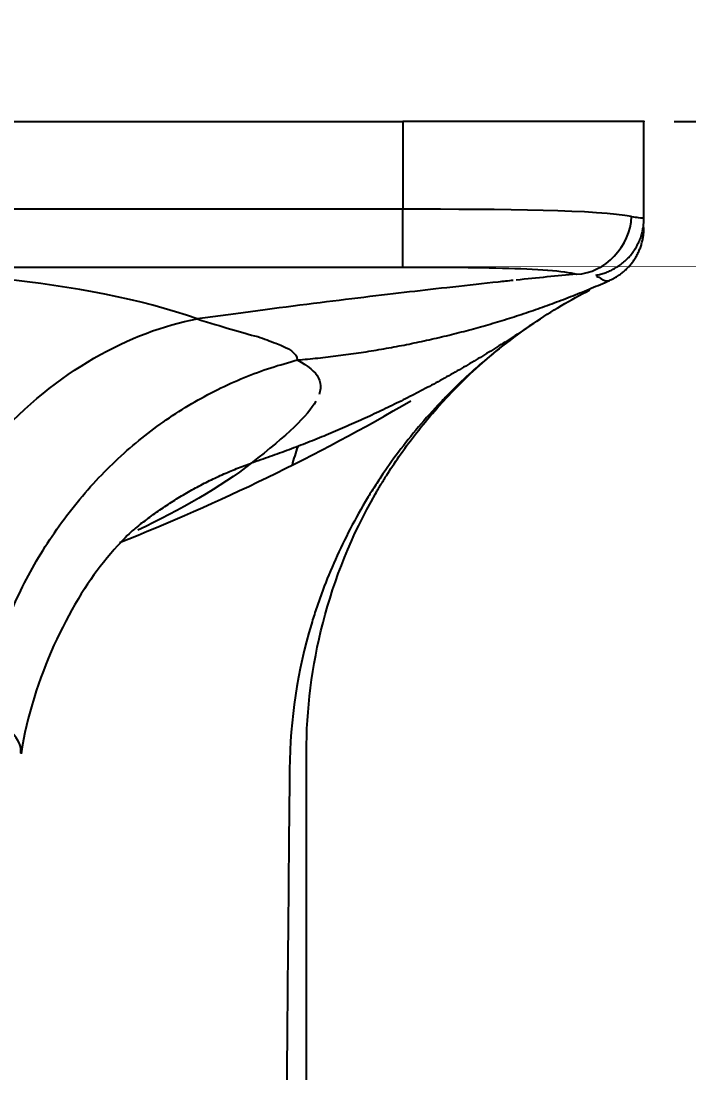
# Model space of a CAD drawing. Header units: millimetres. Extents: x 4812 to 5406, y -1197 to -777.
# Drawn here: x 5144.12 to 5157.97, y -983.25 to -961.43 of the extents above; entities that cross this region are included whole.
import ezdxf

# ---------------------------------------------------------------- set-up
doc = ezdxf.new("R2010")
doc.units = ezdxf.units.MM
doc.header["$LTSCALE"] = 0.1
doc.layers.get('0').update_dxf_attribs({"lineweight": 13})
doc.layers.add('DIM', color=3, linetype='Continuous', lineweight=9)
doc.styles.get("Standard").update_dxf_attribs({"font": 'arial.ttf'})
doc.dimstyles.new('사본 ISO-25', dxfattribs={"dimtxt": 5, "dimasz": 5, "dimexe": 1.25, "dimexo": 0.625, "dimgap": 1.2, "dimtad": 1, "dimtih": 1, "dimtoh": 1, "dimdec": 1, "dimdsep": 46, "dimtxsty": 'Standard', "dimcen": 5, "dimclrd": 3, "dimclre": 3, "dimclrt": 4, "dimadec": 0, "dimazin": 0, "dimtfac": 1, "dimtdec": 1, "dimtmove": 0, "dimatfit": 3, "dimfxl": 1.25, "dimarcsym": 0})

# ---------------------------------------------------------------- blocks, each defined once
blk = doc.blocks.new('*D13')
at = {"layer": 'Defpoints', "color": 0, "transparency": 16777216}
for p in [(5157.034, -963.515), (5172.034, -963.515), (5155.534, -1092.515)]:
    blk.add_point(p, dxfattribs=at)
at = {"layer": 'DIM', "color": 3, "lineweight": -2, "transparency": 16777216}
for p, q in [((5157.659, -963.515), (5173.284, -963.515)), ((5172.034, -968.515), (5172.034, -1024.262)), ((5172.034, -1087.515), (5172.034, -1031.768)), ((5156.159, -1092.515), (5173.284, -1092.515))]:
    blk.add_line(p, q, dxfattribs=at)
at = {"layer": 'DIM', "color": 3, "transparency": 16777216}
for points in [[(5171.201, -968.515), (5172.868, -968.515), (5172.034, -963.515)], [(5171.201, -1087.515), (5172.868, -1087.515), (5172.034, -1092.515)]]:
    blk.add_solid(points, dxfattribs=at)
at = {"layer": 'DIM', "color": 4, "transparency": 16777216, "insert": (5172.034, -1028.015), "char_height": 5, "attachment_point": 5}
blk.add_mtext('129', dxfattribs=at)
blk = doc.blocks.new('*D14')
at = {"layer": 'Defpoints', "color": 0, "transparency": 16777216}
for p in [(5130.034, -911.844), (5155.534, -1092.515), (5187.034, -1092.515)]:
    blk.add_point(p, dxfattribs=at)
at = {"layer": 'DIM', "color": 3, "lineweight": -2, "transparency": 16777216}
for p, q in [((5130.659, -911.844), (5188.284, -911.844)), ((5187.034, -916.844), (5187.034, -998.426)), ((5187.034, -1087.515), (5187.034, -1005.932)), ((5156.159, -1092.515), (5188.284, -1092.515))]:
    blk.add_line(p, q, dxfattribs=at)
at = {"layer": 'DIM', "color": 3, "transparency": 16777216}
for points in [[(5186.201, -916.844), (5187.868, -916.844), (5187.034, -911.844)], [(5186.201, -1087.515), (5187.868, -1087.515), (5187.034, -1092.515)]]:
    blk.add_solid(points, dxfattribs=at)
at = {"layer": 'DIM', "color": 4, "transparency": 16777216, "insert": (5187.034, -1002.179), "char_height": 5, "attachment_point": 5}
blk.add_mtext('180.7', dxfattribs=at)

msp = doc.modelspace()

# ---------------------------------------------------------------- linework, layer by layer
at = {"lineweight": -3}
for points, degree in [([(5108.034, -963.515), (5130.034, -963.515), (5152.034, -963.515)], 2), ([(5152.034, -963.515), (5152.034, -964.424), (5152.034, -965.333)], 2), ([(5157.034, -965.519), (5157.034, -964.517), (5157.034, -963.515)], 2), ([(5152.034, -965.333), (5145.377, -965.333), (5138.72, -965.333)], 2), ([(5156.775, -965.484), (5156.11, -965.351), (5154.132, -965.333), (5152.034, -965.333)], 3), ([(5155.637, -966.68), (5156.223, -966.662), (5156.759, -966.099), (5156.775, -965.484)], 3), ([(5138.723, -966.532), (5145.379, -966.532), (5152.034, -966.532)], 2), ([(5147.77, -967.61), (5145.416, -966.772), (5142.228, -966.584), (5138.723, -966.532)], 3), ([(5155.637, -966.68), (5155.227, -966.718), (5154.825, -966.758), (5154.386, -966.804)], 3), ([(5155.044, -966.598), (5155.3, -966.618), (5155.504, -966.645), (5155.637, -966.68)], 3), ([(5154.742, -967.701), (5155.122, -967.443), (5155.515, -967.211), (5155.915, -967.007)], 3), ([(5147.77, -967.61), (5148.295, -967.77), (5148.688, -967.892), (5149.024, -967.976)], 3), ([(5149.024, -967.976), (5149.094, -967.995), (5149.161, -968.018), (5149.219, -968.046)], 3), ([(5149.219, -968.046), (5149.275, -968.069), (5149.334, -968.092), (5149.401, -968.112)], 3), ([(5149.401, -968.112), (5149.68, -968.22), (5149.836, -968.32), (5149.845, -968.461)], 3), ([(5146.155, -972.247), (5148.217, -971.433), (5150.242, -970.452), (5152.202, -969.306)], 3), ([(5150.231, -969.316), (5150.055, -969.626), (5149.645, -970.016), (5148.888, -970.602)], 3), ([(5149.742, -970.641), (5149.776, -970.514), (5149.816, -970.383), (5149.862, -970.253)], 3), ([(5148.888, -970.602), (5148.261, -971.096), (5147.412, -971.578), (5146.538, -971.993)], 3), ([(5146.615, -971.827), (5146.62, -971.839), (5146.581, -971.878), (5146.49, -971.953)], 3), ([(5144.111, -976.619), (5144.143, -976.331), (5143.869, -976.057), (5143.281, -975.798)], 3), ([(5150.034, -996.454), (5150.034, -988.99), (5150.034, -981.632), (5150.034, -976.603)], 3)]:
    msp.add_open_spline(points, degree=degree, dxfattribs=at)
for points, weights in [([(5157.034, -963.515), (5157.034, -963.515), (5152.034, -963.515)], [1, 0.707106781187, 1]), ([(5152.034, -966.532), (5152.034, -966.499), (5152.034, -965.333)], [1, 0.717173504512, 1]), ([(5156.038, -966.701), (5157.034, -966.53), (5157.034, -965.519)], [0.987881283452, 0.759989885044, 1]), ([(5156.321, -966.81), (5157.034, -966.494), (5157.034, -965.713)], [1, 0.838391798804, 1]), ([(5149.845, -968.461), (5153.251, -968.168), (5156.321, -966.81)], [1, 0.990711984551, 1]), ([(5154.742, -967.701), (5152.027, -969.55), (5148.888, -970.602)], [0.999999989522, 0.980088051762, 0.975152573887]), ([(5143.281, -975.798), (5144.325, -969.864), (5149.845, -968.461)], [0.97333884351, 0.819789379077, 0.999999780372]), ([(5146.589, -971.873), (5147.628, -971.048), (5148.888, -970.602)], [0.943293958537, 0.959450440892, 1])]:
    msp.add_rational_spline(points, weights, degree=2, dxfattribs=at)
for points, knots in [([(5156.775, -965.484), (5156.829, -965.495), (5156.875, -965.5), (5156.913, -965.504), (5156.993, -965.511), (5157.034, -965.513), (5157.034, -965.519)], [-1.620357, -1.620357, -1.620357, -1.620357, -1.107358, -1.107358, -1.107358, 0, 0, 0, 0]), ([(5152.034, -966.532), (5152.334, -966.532), (5152.636, -966.533), (5152.928, -966.535), (5153.34, -966.538), (5153.741, -966.544), (5154.099, -966.553), (5154.454, -966.563), (5154.776, -966.577), (5155.037, -966.597)], [-4.714292, -4.714292, -4.714292, -4.714292, -3.810297, -3.810297, -3.810297, -2.530383, -2.530383, -2.530383, -1.259702, -1.259702, -1.259702, -1.259702]), ([(5154.32, -966.811), (5154.218, -966.822), (5154.115, -966.833), (5153.712, -966.876), (5153.399, -966.91), (5152.74, -966.984), (5152.469, -967.015), (5150.982, -967.188), (5149.515, -967.368), (5147.77, -967.61)], [-7.853962, -7.853962, -7.853962, -7.853962, -7.412941, -7.412941, -6.177451, -6.177451, -4.941961, -4.941961, 0, 0, 0, 0]), ([(5156.05, -966.723), (5156.091, -966.738), (5156.116, -966.754), (5156.14, -966.768), (5156.208, -966.806), (5156.24, -966.838), (5156.321, -966.81)], [1.220797, 1.220797, 1.220797, 1.220797, 4.885072, 4.885072, 4.885072, 15.143941, 15.143941, 15.143941, 15.143941]), ([(5141.031, -975.139), (5141.43, -973.36), (5142.333, -971.482), (5144.837, -968.707), (5146.386, -967.86), (5147.77, -967.61)], [-11.774552, -11.774552, -11.774552, -11.774552, -5.887276, -5.887276, 0, 0, 0, 0]), ([(5154.742, -967.701), (5154.273, -968.021), (5153.889, -968.331), (5153.416, -968.748), (5153.275, -968.88), (5153.087, -969.062), (5152.999, -969.15), (5152.92, -969.231), (5152.869, -969.283), (5152.862, -969.291), (5152.496, -969.676), (5152.205, -970.023), (5151.815, -970.545), (5151.692, -970.718), (5151.519, -970.978), (5151.463, -971.064), (5151.355, -971.236), (5151.315, -971.302), (5151.002, -971.829), (5150.786, -972.255), (5150.508, -972.891), (5150.423, -973.102), (5150.307, -973.418), (5150.271, -973.523), (5150.201, -973.732), (5150.173, -973.82), (5149.849, -974.907), (5149.696, -975.917), (5149.686, -976.953)], [-19.042954, -19.042954, -19.042954, -19.042954, -16.662585, -16.662585, -15.4724, -15.4724, -14.877308, -14.579762, -14.579762, -14.282216, -14.282216, -11.901846, -11.901846, -10.711662, -10.711662, -10.11657, -10.11657, -9.521477, -9.521477, -7.141108, -7.141108, -5.950923, -5.950923, -5.355831, -5.355831, -4.760739, -4.760739, 0, 0, 0, 0]), ([(5150.034, -976.603), (5150.034, -974.847), (5150.476, -972.962), (5151.496, -971.185), (5151.5, -971.179), (5151.536, -971.117), (5151.591, -971.024), (5151.65, -970.928), (5151.774, -970.732), (5151.863, -970.597), (5152.155, -970.177), (5152.381, -969.88), (5153.175, -968.959), (5153.859, -968.303), (5154.742, -967.701)], [0, 0, 0, 0, 0.5, 0.5, 0.515625, 0.515625, 0.53125, 0.5625, 0.5625, 0.625, 0.625, 0.75, 0.75, 1, 1, 1, 1]), ([(5149.845, -968.461), (5150.067, -968.582), (5150.217, -968.701), (5150.32, -968.904), (5150.333, -968.976), (5150.321, -969.094), (5150.311, -969.136), (5150.295, -969.179)], [-13.892253, -13.892253, -13.892253, -13.892253, -10.41919, -10.41919, -8.682658, -8.682658, -7.814392, -7.814392, -7.814392, -7.814392]), ([(5146.492, -971.951), (5146.491, -971.949), (5146.253, -972.127), (5145.823, -972.66), (5145.129, -973.521), (5144.355, -975.061), (5144.116, -976.632)], [0.191595, 0.191595, 0.191595, 0.191595, 3.336335, 3.336335, 3.336335, 8.593599, 8.593599, 8.593599, 8.593599]), ([(5149.686, -976.953), (5149.678, -977.683), (5149.665, -978.96), (5149.643, -981.337), (5149.642, -981.536), (5149.638, -981.988), (5149.636, -982.211), (5149.631, -982.865), (5149.627, -983.285), (5149.617, -984.484), (5149.611, -985.202), (5149.605, -985.901), (5149.604, -986.048), (5149.602, -986.274), (5149.6, -986.612), (5149.597, -986.95), (5149.593, -987.628), (5149.59, -988.08), (5149.581, -989.436), (5149.575, -990.338), (5149.557, -993.02), (5149.544, -994.774), (5149.534, -996.454)], [-21.896956, -21.896956, -21.896956, -21.896956, -16.422717, -16.422717, -15.738437, -15.738437, -15.054157, -15.054157, -13.685597, -13.685597, -10.948478, -10.948478, -10.606338, -10.606338, -10.264198, -9.579918, -9.579918, -8.211358, -8.211358, -5.474239, -5.474239, 0, 0, 0, 0])]:
    msp.add_open_spline(points, degree=3, knots=knots, dxfattribs=at)

# ---------------------------------------------------------------- dimensions: what is measured, and where the dimension line sits
at = {"layer": 'DIM'}
for base, p1, p2, picture, middle in [((5187.034, -1092.515), (5130.034, -911.844), (5155.534, -1092.515), '*D14', (5187.034, -1002.179)), ((5172.034, -963.515), (5155.534, -1092.515), (5157.034, -963.515), '*D13', (5172.034, -1028.015))]:
    dim = msp.add_linear_dim(base=base, p1=p1, p2=p2, angle=90, dimstyle='사본 ISO-25', dxfattribs=at)
    dim.commit()
    dim.dimension.update_dxf_attribs({"geometry": picture, "text_midpoint": middle})

doc.saveas('drawing.dxf')
